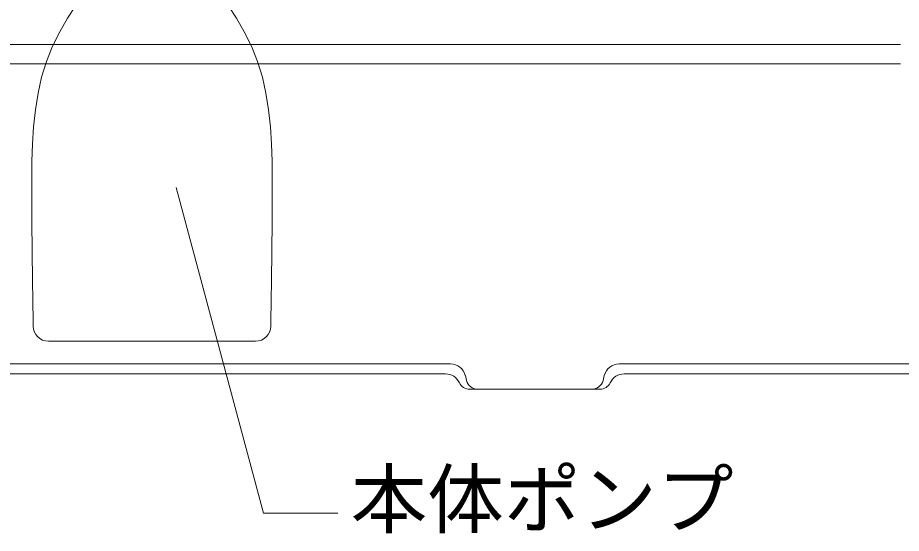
# Model space of a CAD drawing. Units: millimetres, scale not verified. Extents: x -1916 to 1917, y -1364 to 1364.
# Drawn here: x -244.4 to -13.6, y -1024 to -889.4 of the extents above; entities that cross this region are included whole.
import ezdxf
from ezdxf.enums import TextEntityAlignment as Align

# ---------------------------------------------------------------- set-up
doc = ezdxf.new("R2010")
doc.units = ezdxf.units.MM
doc.header["$LTSCALE"] = 10
for name, color, linetype, lineweight in [('0-6_A-7', 5, 'Continuous', 18), ('0-8_A-A', 5, 'Continuous', 18), ('0-9_A-B', 7, 'Continuous', 18)]:
    doc.layers.add(name, color=color, linetype=linetype, lineweight=lineweight)
doc.styles.add('ＭＳ ゴシック', font='')
doc.styles.get('ＭＳ ゴシック').set_extended_font_data('MS Gothic')

msp = doc.modelspace()

# ---------------------------------------------------------------- linework, layer by layer
at = {"layer": '0-6_A-7'}
msp.add_lwpolyline([(-202.98, -933.71), (-180.19, -1018.75), (-160.74, -1018.75)], dxfattribs=at)
at = {"layer": '0-8_A-A'}
msp.add_line((-182.24, -973.86), (-236.35, -973.86), dxfattribs=at)
for points in [[(-229.19, -886.22), (-231.34, -889.52), (-233.39, -893.07), (-235.25, -896.83), (-236.85, -900.78), (-238.12, -904.89), (-239.07, -909.13), (-239.76, -913.47), (-240.23, -917.9), (-240.52, -922.37), (-240.66, -926.86), (-240.71, -931.35), (-240.71, -935.8), (-240.69, -940.19), (-240.66, -944.46), (-240.62, -948.55), (-240.58, -952.41), (-240.54, -955.97), (-240.5, -959.19), (-240.46, -962), (-240.35, -969.92)], [(-189.41, -886.22), (-187.25, -889.52), (-185.2, -893.07), (-183.34, -896.83), (-181.74, -900.78), (-180.47, -904.89), (-179.52, -909.13), (-178.83, -913.47), (-178.36, -917.9), (-178.07, -922.37), (-177.93, -926.86), (-177.88, -931.35), (-177.88, -935.8), (-177.9, -940.19), (-177.93, -944.46), (-177.97, -948.55), (-178.01, -952.41), (-178.05, -955.97), (-178.09, -959.19), (-178.13, -962), (-178.24, -969.92)]]:
    msp.add_lwpolyline(points, dxfattribs=at)
for centre, start, end in [((-236.35, -969.86), 180.809, 270), ((-182.24, -969.86), 270, 359.191)]:
    msp.add_arc(centre, 4, start, end, dxfattribs=at)
at = {"layer": '0-9_A-B'}
for p, q in [((-404.8, -896.41), (-13.8, -896.41)), ((-405.3, -901.41), (-13.8, -901.41)), ((-131.32, -979.76), (-287.27, -979.76)), ((-87.27, -979.76), (38.51, -979.76)), ((-285.97, -982.41), (-132.62, -982.41)), ((-127.44, -982.8), (-127.11, -984.13)), ((-91.15, -982.8), (-91.48, -984.13)), ((37, -982.41), (-85.97, -982.41)), ((-92.29, -986.41), (-126.3, -986.41))]:
    msp.add_line(p, q, dxfattribs=at)
for centre, radius, start, end in [((-131.33, -983.77), 4, 13.93, 89.915), ((-87.26, -983.77), 4, 90.085, 166.07), ((-132.62, -986.4), 4, 25.335, 89.998), ((-85.97, -986.4), 4, 90.003, 154.666), ((-126.3, -983.41), 3, 205.356, 270.014), ((-124.2, -983.41), 3, 193.93, 270), ((-94.39, -983.41), 3, 270, 346.07), ((-92.29, -983.41), 3, 269.986, 334.643)]:
    msp.add_arc(centre, radius, start, end, dxfattribs=at)

# ---------------------------------------------------------------- texts
at = {"layer": '0-6_A-7', "color": 7, "style": 'ＭＳ ゴシック'}
msp.add_text('本体ポンプ', height=14.66, dxfattribs=at).set_placement((-157.38, -1026.82), align=Align.BOTTOM_LEFT)

doc.saveas('drawing.dxf')
